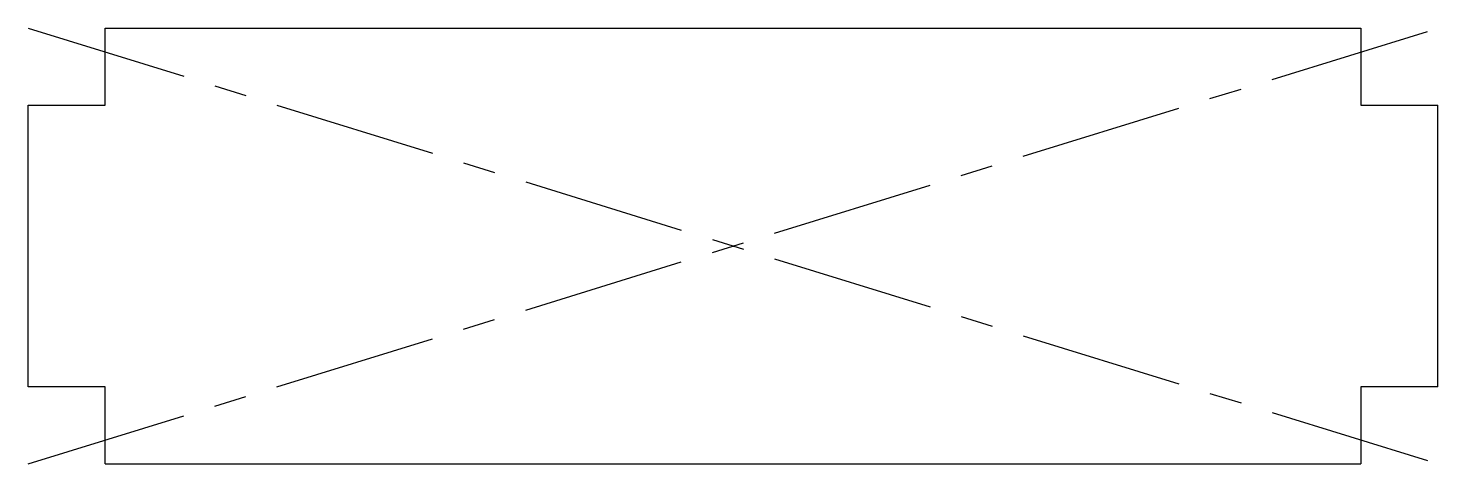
# Model space of a CAD drawing. Header units: millimetres. Extents: x -55 to 55, y -17 to 17.
import ezdxf

# ---------------------------------------------------------------- set-up
doc = ezdxf.new("R2010")
doc.units = ezdxf.units.MM
doc.header["$PDSIZE"] = -1
doc.linetypes.add('CENTERX2', pattern=[20.32, 12.7, -2.54, 2.54, -2.54])

msp = doc.modelspace()

# ---------------------------------------------------------------- linework, layer by layer
at = {"color": 7, "linetype": 'CENTERX2'}
for p, q in [((-55, -17), (55, 17)), ((-55, 17), (55, -17))]:
    msp.add_line(p, q, dxfattribs=at)
at = {"color": 7, "linetype": 'Continuous'}
for p, q in [((-49, 17), (49, 17)), ((-49, 11), (-49, 17)), ((49, 17), (49, 11)), ((-55, 11), (-49, 11)), ((-55, -11), (-55, 11)), ((49, 11), (55, 11)), ((55, -11), (55, 11)), ((-49, -11), (-55, -11)), ((-49, -17), (-49, -11)), ((55, -11), (49, -11)), ((49, -11), (49, -17)), ((-49, -17), (49, -17))]:
    msp.add_line(p, q, dxfattribs=at)
msp.add_point((0, 0), dxfattribs=at)

doc.saveas('drawing.dxf')
